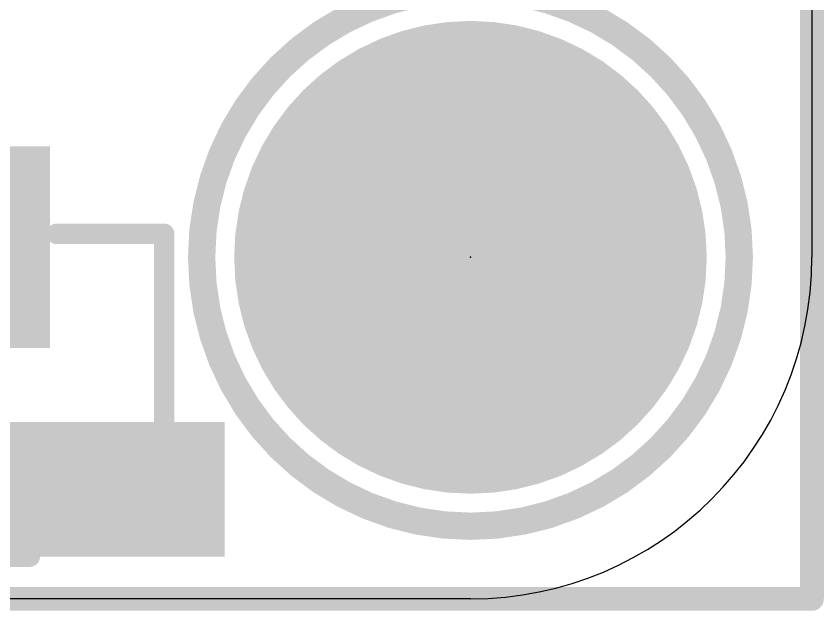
# Model space of a CAD drawing. Extents: x -12.7 to 25.5, y -9.7 to 9.7.
# Drawn here: x 19.48 to 25.49, y -8.98 to -4.56 of the extents above; entities that cross this region are included whole.
import ezdxf

# ---------------------------------------------------------------- set-up
doc = ezdxf.new("R2010")
doc.units = 0
for name, color, linetype in [('1', 12, 'CONTINUOUS'), ('16', 132, 'CONTINUOUS'), ('17', 110, 'CONTINUOUS'), ('20', 53, 'CONTINUOUS'), ('21', 40, 'CONTINUOUS'), ('23', 53, 'CONTINUOUS')]:
    doc.layers.add(name, color=color, linetype=linetype)

# ---------------------------------------------------------------- blocks, each defined once
blk = doc.blocks.new('RECT')
blk.add_solid([(-0.5, -0.5), (0.5, -0.5), (-0.5, 0.5), (0.5, 0.5)])
blk = doc.blocks.new('ROUNDP')
at = {"const_width": 0.5}
blk.add_lwpolyline([(0, -0.25, 1), (0, 0.25, 1), (0, -0.25)], format="xyb", dxfattribs=at)

msp = doc.modelspace()

# ---------------------------------------------------------------- linework, layer by layer
at = {"layer": '1', "const_width": 0.1778}
for points in [[(25.4, 8.89), (25.4, -8.89)], [(25.4, -8.89), (0, -8.89)]]:
    msp.add_lwpolyline(points, dxfattribs=at)
at = {"layer": '1', "const_width": 0.0889}
for points in [[(25.4, -8.9345, 1), (25.4, -8.8456)], [(25.3556, -8.89, 1), (25.4445, -8.89)]]:
    msp.add_lwpolyline(points, format="xyb", dxfattribs=at)
at = {"layer": '16', "const_width": 0.1778}
for points in [[(25.4, 8.89), (25.4, -8.89)], [(25.4, -8.89), (0, -8.89)]]:
    msp.add_lwpolyline(points, dxfattribs=at)
at = {"layer": '16', "const_width": 0.0889}
for points in [[(25.4, -8.9345, 1), (25.4, -8.8456)], [(25.3556, -8.89, 1), (25.4445, -8.89)]]:
    msp.add_lwpolyline(points, format="xyb", dxfattribs=at)
at = {"layer": '20'}
for p, q in [((25.4, 6.35), (25.4, -6.35)), ((22.86, -8.89), (2.54, -8.89))]:
    msp.add_line(p, q, dxfattribs=at)
msp.add_arc((22.86, -6.35), 2.54, 270, 0, dxfattribs=at)
at = {"layer": '21'}
for points, const_width in [([(22.86, -8.35, 1), (22.86, -4.35, 1), (22.86, -8.35)], 0.2032), ([(19.7815, -6.1374, 1), (19.7815, -6.2136)], 0.0762), ([(20.6196, -6.1755, 1), (20.5434, -6.1755)], 0.0762), ([(20.5815, -6.2136, 1), (20.5815, -6.1374)], 0.0762), ([(20.5434, -7.5755, 1), (20.6196, -7.5755)], 0.0762), ([(19.5815, -8.6136, 1), (19.5815, -8.5374)], 0.0762)]:
    msp.add_lwpolyline(points, format="xyb", dxfattribs=dict(at, const_width=const_width))
at = {"layer": '21', "const_width": 0.1524}
for points in [[(19.7815, -6.1755), (20.5815, -6.1755)], [(20.5815, -6.1755), (20.5815, -7.5755)], [(18.5815, -8.5755), (19.5815, -8.5755)]]:
    msp.add_lwpolyline(points, dxfattribs=at)
at = {"layer": '23'}
msp.add_point((22.86, -6.35), dxfattribs=at)

# ---------------------------------------------------------------- block references
at = {"layer": '1', "xscale": 1.5, "yscale": 1.1, "rotation": 90}
msp.add_blockref('RECT', (19.1815, -6.2755), dxfattribs=at)
at = {"layer": '1', "xscale": 1.75, "rotation": 180}
msp.add_blockref('RECT', (20.1565, -8.0755), dxfattribs=at)
at = {"layer": '17', "xscale": 3.516, "yscale": 3.516}
msp.add_blockref('ROUNDP', (22.86, -6.35), dxfattribs=at)
msp.add_blockref('ROUNDP', (22.86, -6.35), dxfattribs=at)

doc.saveas('drawing.dxf')
